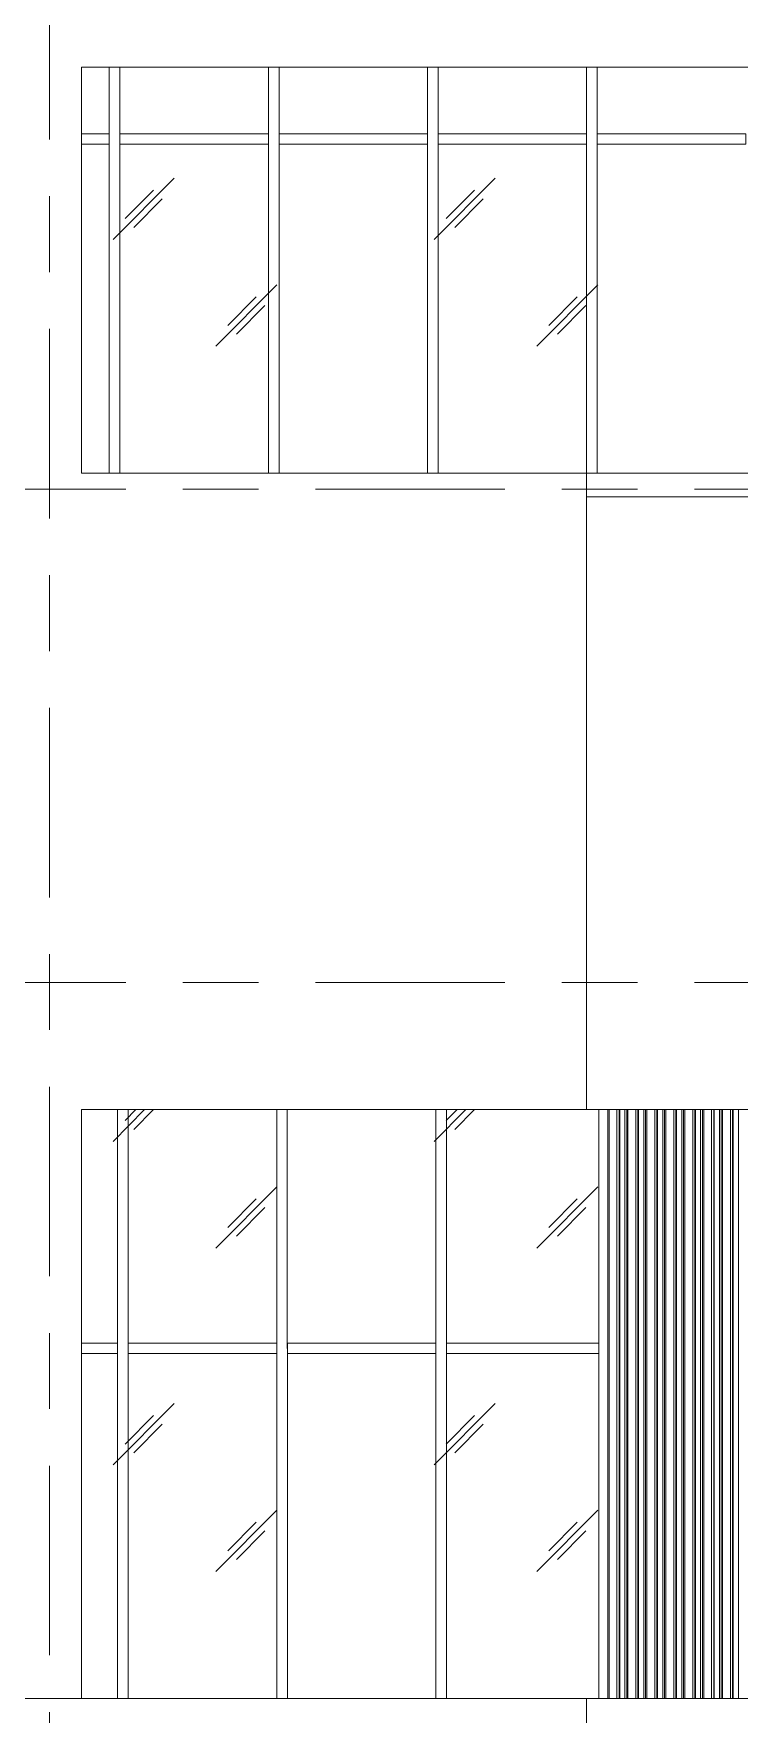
# Model space of a CAD drawing. Header units: millimetres. Extents: x -2100 to 124761, y -10432 to 93550.
# Drawn here: x 11350 to 15785, y 10900 to 21462 of the extents above; entities that cross this region are included whole.
import ezdxf

# ---------------------------------------------------------------- set-up
doc = ezdxf.new("R2010")
doc.units = ezdxf.units.MM
doc.linetypes.add('Centre', pattern=[31.75, 6.35, -4.7625, 15.875, -4.7625])
for name, color, linetype, lineweight in [('A-GLAZ-CWMG', 55, 'Continuous', 5), ('KINH', 152, 'Continuous', 5), ('NET CATConcrete', 3, 'Continuous', 5), ('NET-THAY', 2, 'Continuous', 9), ('TRUC', 225, 'Continuous', 5)]:
    doc.layers.add(name, color=color, linetype=linetype, lineweight=lineweight)

# ---------------------------------------------------------------- blocks, each defined once
blk = doc.blocks.new('ALC1807-ASCENT PLAZA-KET CAU 180524_rvt-1-MẶT ĐỨNG TRỤC A-Q')
at = {"layer": 'NET-THAY'}
for p, q in [((11650, 21250), (11650, 18700)), ((11650, 14700), (11650, 11000))]:
    blk.add_line(p, q, dxfattribs=at)
blk = doc.blocks.new('System Panel - Glazed-1982567-MẶT ĐỨNG TRỤC A-Q')
at = {"layer": 'KINH'}
blk.add_line((14912, 5500), (14912, 7667), dxfattribs=at)
blk = doc.blocks.new('System Panel - Glazed-1982885-MẶT ĐỨNG TRỤC A-Q')
at = {"layer": 'KINH'}
blk.add_line((11240, 13233), (11240, 14700), dxfattribs=at)
blk = doc.blocks.new('Rectangular Mullion - Rectangular Mullion-V40-MẶT ĐỨNG TRỤC A-Q')
at = {"layer": 'A-GLAZ-CWMG'}
for p, q in [((13944, 13167), (13944, 13233)), ((14902, 13233), (13944, 13233)), ((14902, 13233), (14902, 13167)), ((14902, 13167), (13944, 13167))]:
    blk.add_line(p, q, dxfattribs=at)
blk = doc.blocks.new('Rectangular Mullion - Rectangular Mullion-V37-MẶT ĐỨNG TRỤC A-Q')
at = {"layer": 'A-GLAZ-CWMG'}
for p, q in [((14642, 2167), (14642, 2233)), ((15575, 2233), (14642, 2233)), ((15575, 2233), (15575, 2167)), ((15575, 2167), (14642, 2167))]:
    blk.add_line(p, q, dxfattribs=at)
blk = doc.blocks.new('Rectangular Mullion - Rectangular Mullion-1982798-MẶT ĐỨNG TRỤC A-Q')
at = {"layer": 'A-GLAZ-CWMG'}
for p, q in [((11878, 13233), (11650, 13233)), ((11878, 13233), (11878, 13167)), ((11878, 13167), (11650, 13167))]:
    blk.add_line(p, q, dxfattribs=at)
blk = doc.blocks.new('Rectangular Mullion - Rectangular Mullion-V38-MẶT ĐỨNG TRỤC A-Q')
at = {"layer": 'A-GLAZ-CWMG'}
for p, q in [((15575, 2200), (15575, 0)), ((15642, 2200), (15642, 0))]:
    blk.add_line(p, q, dxfattribs=at)
blk = doc.blocks.new('Rectangular Mullion - Rectangular Mullion-1978522-MẶT ĐỨNG TRỤC A-Q')
at = {"layer": 'A-GLAZ-CWMG'}
for p, q in [((13878, 14700), (13878, 13200)), ((13944, 14700), (13944, 13200))]:
    blk.add_line(p, q, dxfattribs=at)
blk = doc.blocks.new('Rectangular Mullion - Rectangular Mullion-V42-MẶT ĐỨNG TRỤC A-Q')
at = {"layer": 'A-GLAZ-CWMG'}
for p, q in [((14958, 14700), (14958, 11000)), ((14966, 14700), (14966, 11000)), ((15016, 14700), (15016, 11000)), ((15029, 14700), (15029, 11000)), ((15033, 14700), (15033, 11000)), ((15066, 14700), (15066, 11000))]:
    blk.add_line(p, q, dxfattribs=at)
blk = doc.blocks.new('Rectangular Mullion - Rectangular Mullion-1982976-MẶT ĐỨNG TRỤC A-Q')
at = {"layer": 'A-GLAZ-CWMG'}
for p, q in [((11825, 20833), (11650, 20833)), ((11825, 20833), (11825, 20767)), ((11825, 20767), (11650, 20767))]:
    blk.add_line(p, q, dxfattribs=at)
blk = doc.blocks.new('Rectangular Mullion - Rectangular Mullion-V98-MẶT ĐỨNG TRỤC A-Q')
at = {"layer": 'A-GLAZ-CWMG'}
for p, q in [((14825, 20800), (14825, 18700)), ((14892, 20800), (14892, 18700))]:
    blk.add_line(p, q, dxfattribs=at)
blk = doc.blocks.new('Rectangular Mullion - Rectangular Mullion-1978184-MẶT ĐỨNG TRỤC A-Q')
at = {"layer": 'A-GLAZ-CWMG'}
for p, q in [((21275, 21250), (21275, 20800)), ((21342, 21250), (21342, 20800))]:
    blk.add_line(p, q, dxfattribs=at)

msp = doc.modelspace()

# ---------------------------------------------------------------- hatches: boundary and pattern name
at = {"layer": 'KINH'}
h = msp.add_hatch(dxfattribs=at)
h.set_pattern_fill('FP_11', color=256, angle=180, style=0, pattern_type=2)
h.set_pattern_definition([(225.204, (26870, 31998.4), (-0.002, -2032), [252.7, -2610.8]), (225.204, (26924.8, 31943.3), (-0.002, -2032), [252.7, -2610.8]), (225.204, (27000.1, 32074.3), (-0.002, -2032), [544.27, -2319.24]), (225.204, (28242, 30637), (-0.002, -2032), [252.7, -2610.8]), (225.204, (28296.7, 30581.8), (-0.002, -2032), [252.7, -2610.8]), (225.204, (28372, 30712.9), (-0.002, -2032), [544.27, -2319.24])])
h.paths.add_polyline_path([(11649.9, 21257.2), (11649.9, 18700), (18849.9, 18685.6), (18849.9, 21242.8)])
h = msp.add_hatch(dxfattribs=at)
h.set_pattern_fill('FP_11', color=256, angle=180, style=0, pattern_type=2)
h.set_pattern_definition([(225.204, (26870, 24298.4), (-0.002, -2032), [252.7, -2610.8]), (225.204, (26924.8, 24243.3), (-0.002, -2032), [252.7, -2610.8]), (225.204, (27000.1, 24374.3), (-0.002, -2032), [544.27, -2319.24]), (225.204, (28242, 22937), (-0.002, -2032), [252.7, -2610.8]), (225.204, (28296.7, 22881.8), (-0.002, -2032), [252.7, -2610.8]), (225.204, (28372, 23012.9), (-0.002, -2032), [544.27, -2319.24])])
h.paths.add_polyline_path([(11649.9, 14700), (11649.9, 11000), (14902.4, 11000), (14902.4, 14700)])

# ---------------------------------------------------------------- linework, layer by layer
at = {"layer": 'NET CATConcrete'}
msp.add_line((14823.7, 14700), (15961, 14700), dxfattribs=at)
at = {"layer": 'NET-THAY'}
for p, q in [((11649.9, 21250), (15999.9, 21250)), ((16104.5, 18700), (11649.9, 18700)), ((14825, 18700), (14823.7, 14700)), ((21408.2, 18550), (14824.9, 18550.7)), ((11649.9, 14700), (14823.7, 14700)), ((11649.9, 11000), (21408.2, 11000)), ((14823.7, 11000), (14823.7, 10350))]:
    msp.add_line(p, q, dxfattribs=at)
at = {"layer": 'TRUC', "linetype": 'Centre', "ltscale": 75}
for p, q in [((11449.9, -3849.3), (11449.9, 93540.4)), ((-2000.1, 18600), (44599.9, 18600)), ((-2000.1, 15500), (44599.9, 15500)), ((-2000.1, 11000), (44599.9, 11000))]:
    msp.add_line(p, q, dxfattribs=at)

# ---------------------------------------------------------------- block references
at = {"lineweight": 5}
msp.add_blockref('ALC1807-ASCENT PLAZA-KET CAU 180524_rvt-1-MẶT ĐỨNG TRỤC A-Q', (0, 0), dxfattribs=at)
at = {"layer": 'A-GLAZ-CWMG'}
for name, p in [('Rectangular Mullion - Rectangular Mullion-1978184-MẶT ĐỨNG TRỤC A-Q', (-9450, 0)), ('Rectangular Mullion - Rectangular Mullion-1978184-MẶT ĐỨNG TRỤC A-Q', (-8450, 0)), ('Rectangular Mullion - Rectangular Mullion-1978184-MẶT ĐỨNG TRỤC A-Q', (-7450, 0)), ('Rectangular Mullion - Rectangular Mullion-1978184-MẶT ĐỨNG TRỤC A-Q', (-6450, 0)), ('Rectangular Mullion - Rectangular Mullion-1982976-MẶT ĐỨNG TRỤC A-Q', (0, 0)), ('Rectangular Mullion - Rectangular Mullion-V37-MẶT ĐỨNG TRỤC A-Q', (-2750, 18600)), ('Rectangular Mullion - Rectangular Mullion-V37-MẶT ĐỨNG TRỤC A-Q', (-1750, 18600)), ('Rectangular Mullion - Rectangular Mullion-V37-MẶT ĐỨNG TRỤC A-Q', (-750, 18600)), ('Rectangular Mullion - Rectangular Mullion-V37-MẶT ĐỨNG TRỤC A-Q', (250, 18600)), ('Rectangular Mullion - Rectangular Mullion-V98-MẶT ĐỨNG TRỤC A-Q', (-3000, 0)), ('Rectangular Mullion - Rectangular Mullion-V98-MẶT ĐỨNG TRỤC A-Q', (-2000, 0)), ('Rectangular Mullion - Rectangular Mullion-V98-MẶT ĐỨNG TRỤC A-Q', (-1000, 0)), ('Rectangular Mullion - Rectangular Mullion-V98-MẶT ĐỨNG TRỤC A-Q', (0, 0)), ('Rectangular Mullion - Rectangular Mullion-1978522-MẶT ĐỨNG TRỤC A-Q', (-2000, 0)), ('Rectangular Mullion - Rectangular Mullion-1978522-MẶT ĐỨNG TRỤC A-Q', (-1000, 0)), ('Rectangular Mullion - Rectangular Mullion-1978522-MẶT ĐỨNG TRỤC A-Q', (0, 0)), ('Rectangular Mullion - Rectangular Mullion-V42-MẶT ĐỨNG TRỤC A-Q', (0, 0)), ('Rectangular Mullion - Rectangular Mullion-V42-MẶT ĐỨNG TRỤC A-Q', (118.9, 0)), ('Rectangular Mullion - Rectangular Mullion-V42-MẶT ĐỨNG TRỤC A-Q', (237.9, 0)), ('Rectangular Mullion - Rectangular Mullion-V42-MẶT ĐỨNG TRỤC A-Q', (356.8, 0)), ('Rectangular Mullion - Rectangular Mullion-V42-MẶT ĐỨNG TRỤC A-Q', (475.7, 0)), ('Rectangular Mullion - Rectangular Mullion-V42-MẶT ĐỨNG TRỤC A-Q', (594.7, 0)), ('Rectangular Mullion - Rectangular Mullion-V42-MẶT ĐỨNG TRỤC A-Q', (713.6, 0)), ('Rectangular Mullion - Rectangular Mullion-1982798-MẶT ĐỨNG TRỤC A-Q', (0, 0)), ('Rectangular Mullion - Rectangular Mullion-V37-MẶT ĐỨNG TRỤC A-Q', (-2697.5, 11000)), ('Rectangular Mullion - Rectangular Mullion-V37-MẶT ĐỨNG TRỤC A-Q', (-1697.5, 11000)), ('Rectangular Mullion - Rectangular Mullion-V40-MẶT ĐỨNG TRỤC A-Q', (0, 0)), ('Rectangular Mullion - Rectangular Mullion-V38-MẶT ĐỨNG TRỤC A-Q', (-3697.5, 11000)), ('Rectangular Mullion - Rectangular Mullion-V38-MẶT ĐỨNG TRỤC A-Q', (-2697.5, 11000)), ('Rectangular Mullion - Rectangular Mullion-V38-MẶT ĐỨNG TRỤC A-Q', (-1697.5, 11000))]:
    msp.add_blockref(name, p, dxfattribs=at)
at = {"layer": 'KINH'}
for name, p in [('System Panel - Glazed-1982885-MẶT ĐỨNG TRỤC A-Q', (3662.4, 0)), ('System Panel - Glazed-1982567-MẶT ĐỨNG TRỤC A-Q', (-10, 5500))]:
    msp.add_blockref(name, p, dxfattribs=at)

doc.saveas('drawing.dxf')
